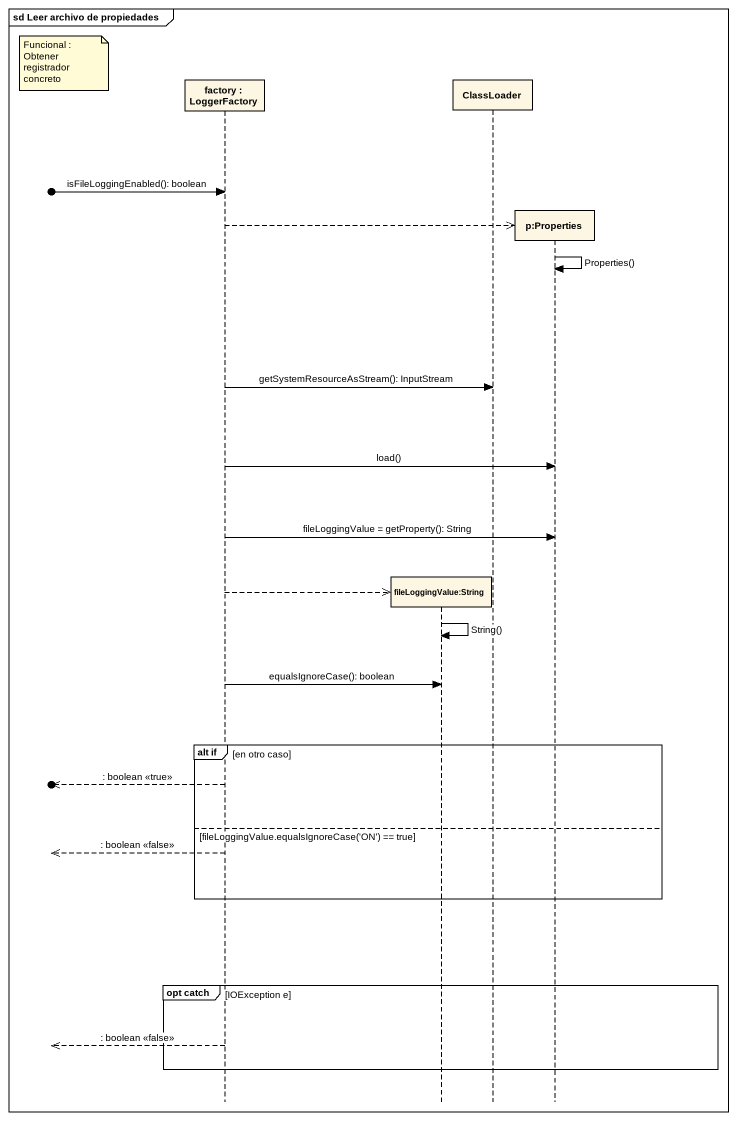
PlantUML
@startuml
mainframe sd Leer archivo de propiedades
hide footbox
participant "factory : LoggerFactory" as factory
participant "fileLoggingValue:String" as fileLoggingValue_String
participant ClassLoader
participant "p:Properties" as p_Properties

note left of factory : Funcional : Obtener registrador concreto
[o-> factory : isFileLoggingEnabled(): boolean
factory -->> p_Properties **
p_Properties -> p_Properties : Properties()
factory -> ClassLoader : getSystemResourceAsStream(): InputStream
factory -> p_Properties : load()
factory -> p_Properties : fileLoggingValue = getProperty(): String
factory -->> fileLoggingValue_String **
fileLoggingValue_String -> fileLoggingValue_String : String()
factory -> fileLoggingValue_String : equalsIgnoreCase(): boolean
group alt if [en otro caso]
  [o<<-- factory : : boolean <<true>>
else fileLoggingValue.equalsIgnoreCase('ON') == true
  [o<<-- factory : : boolean <<false>>
end
group opt catch [IOException e]
  [o<<-- factory : : boolean <<false>>
end
@enduml
